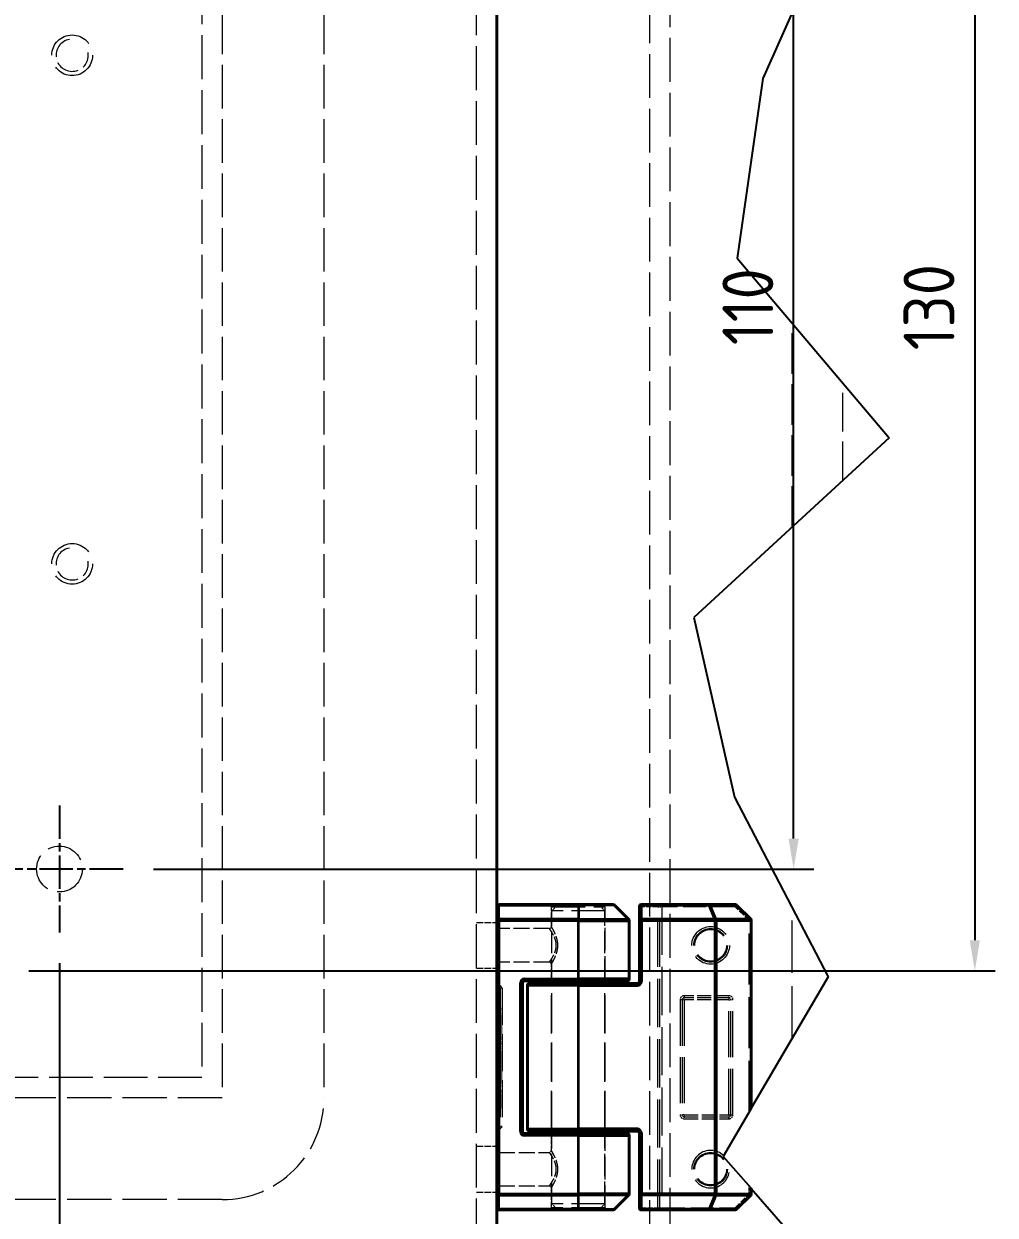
# Model space of a CAD drawing. Header units: millimetres. Extents: x 0 to 2523, y 0 to 1782.
# Drawn here: x 553.7 to 696.9, y 1369.2 to 1544.9 of the extents above; entities that cross this region are included whole.
import ezdxf

# ---------------------------------------------------------------- set-up
doc = ezdxf.new("R2010")
doc.units = ezdxf.units.MM
doc.header["$LTSCALE"] = 3
doc.linetypes.add('CHAIN', pattern=[0.3543, 0.2362, -0.0295, 0.0591, -0.0295])
doc.linetypes.add('DASHED', pattern=[0.2067, 0.1654, -0.0413])
for name, color, linetype, lineweight in [('가려진 것(ISO)', 2, 'DASHED', 18), ('가려진 좁은 것(ISO)', 2, 'DASHED', 18), ('가시적인 것(ISO)', 3, 'Continuous', 40), ('가시적인 좁은 것(ISO)', 3, 'Continuous', 35), ('끊기 선(JIS)', 7, 'Continuous', 25), ('중심 표식(ISO)', 1, 'Continuous', 25), ('치수(ISO)', 2, 'Continuous', 25)]:
    doc.layers.add(name, color=color, linetype=linetype, lineweight=lineweight)
doc.styles.add('치수 텍스트_PSTEK_POSCO', font='isocp.shx')
doc.dimstyles.new('치수_PSTEK_POSCO', dxfattribs={"dimscale": 3, "dimtxt": 2.5, "dimasz": 1.5, "dimexe": 1, "dimexo": 1.5, "dimgap": 1, "dimtad": 1, "dimrnd": 1e-08, "dimdsep": 46, "dimtxsty": '치수 텍스트_PSTEK_POSCO', "dimcen": 0.09, "dimdle": 10, "dimclrd": 7, "dimclre": 7, "dimclrt": 2, "dimadec": 1, "dimazin": 2, "dimtfac": 1, "dimtmove": 0, "dimatfit": 3, "dimfxl": 0, "dimtolj": 1, "dimlwd": -1, "dimlwe": -1, "dimarcsym": 0})

# ---------------------------------------------------------------- blocks, each defined once
blk = doc.blocks.new('*D82')
at = {"layer": 'Defpoints', "color": 0}
for p in [(549.92, 1600.21), (549.92, 1405.21), (693.87, 1405.21)]:
    blk.add_point(p, dxfattribs=at)
at = {"layer": '치수(ISO)', "color": 7}
for p, q in [((554.42, 1600.21), (696.87, 1600.21)), ((693.87, 1595.71), (693.87, 1409.71)), ((554.42, 1405.21), (696.87, 1405.21))]:
    blk.add_line(p, q, dxfattribs=at)
for points in [[(693.12, 1595.71), (694.62, 1595.71), (693.87, 1600.21)], [(693.12, 1409.71), (694.62, 1409.71), (693.87, 1405.21)]]:
    blk.add_solid(points, dxfattribs=at)
at = {"layer": '치수(ISO)', "color": 2, "insert": (687.12, 1496.71), "char_height": 7.5, "attachment_point": 4, "rotation": 90, "style": '치수 텍스트_PSTEK_POSCO'}
blk.add_mtext('\\A1;130', dxfattribs=at)
blk = doc.blocks.new('*D83')
at = {"layer": 'Defpoints', "color": 0}
for p in [(294.92, 1410.84), (558.92, 1410.84), (558.92, 1306.02)]:
    blk.add_point(p, dxfattribs=at)
at = {"layer": '치수(ISO)', "color": 7}
for p, q in [((294.92, 1406.34), (294.92, 1303.02)), ((558.92, 1406.34), (558.92, 1303.02)), ((299.42, 1306.02), (554.42, 1306.02))]:
    blk.add_line(p, q, dxfattribs=at)
for points in [[(299.42, 1306.77), (299.42, 1305.27), (294.92, 1306.02)], [(554.42, 1306.77), (554.42, 1305.27), (558.92, 1306.02)]]:
    blk.add_solid(points, dxfattribs=at)
at = {"layer": '치수(ISO)', "color": 2, "insert": (420.73, 1312.77), "char_height": 7.5, "attachment_point": 4, "style": '치수 텍스트_PSTEK_POSCO'}
blk.add_mtext('\\A1;176', dxfattribs=at)
blk = doc.blocks.new('*D84')
at = {"layer": 'Defpoints', "color": 0}
for p in [(568.29, 1585.21), (667.16, 1585.21), (568.29, 1420.21)]:
    blk.add_point(p, dxfattribs=at)
at = {"layer": '치수(ISO)', "color": 7}
for p, q in [((572.79, 1585.21), (670.16, 1585.21)), ((667.16, 1424.71), (667.16, 1580.71)), ((572.79, 1420.21), (670.16, 1420.21))]:
    blk.add_line(p, q, dxfattribs=at)
for points in [[(666.41, 1580.71), (667.91, 1580.71), (667.16, 1585.21)], [(666.41, 1424.71), (667.91, 1424.71), (667.16, 1420.21)]]:
    blk.add_solid(points, dxfattribs=at)
at = {"layer": '치수(ISO)', "color": 2, "insert": (660.41, 1497.46), "char_height": 7.5, "attachment_point": 4, "rotation": 90, "style": '치수 텍스트_PSTEK_POSCO'}
blk.add_mtext('\\A1;110', dxfattribs=at)

msp = doc.modelspace()

# ---------------------------------------------------------------- linework, layer by layer
at = {"layer": '가려진 것(ISO)', "ltscale": 12.978402}
msp.add_line((645.9194, 1669.1458), (645.9194, 1315.0379), dxfattribs=at)
at = {"layer": '가려진 것(ISO)', "ltscale": 13.020302}
msp.add_line((648.9194, 1663.8793), (648.9194, 1316.7021), dxfattribs=at)
at = {"layer": '가려진 것(ISO)', "ltscale": 13.049678}
msp.add_line((620.4194, 1348.965), (620.4194, 1656.465), dxfattribs=at)
at = {"layer": '가려진 것(ISO)', "ltscale": 12.928949}
for p, q in [((582.9194, 1618.965), (582.9194, 1386.465)), ((597.9194, 1618.965), (597.9194, 1386.465))]:
    msp.add_line(p, q, dxfattribs=at)
at = {"layer": '가려진 것(ISO)', "ltscale": 13.045131}
msp.add_line((579.9194, 1615.965), (579.9194, 1389.465), dxfattribs=at)
at = {"layer": '가려진 것(ISO)', "ltscale": 12.130647}
msp.add_line((666.9194, 1470.6549), (666.9194, 1500.7437), dxfattribs=at)
at = {"layer": '가려진 것(ISO)', "ltscale": 11.554523}
msp.add_line((674.4194, 1477.5511), (674.4194, 1491.8811), dxfattribs=at)
at = {"layer": '가려진 것(ISO)', "ltscale": 1.856998}
msp.add_line((631.4444, 1411.7399), (631.4444, 1414.665), dxfattribs=at)
at = {"layer": '가려진 것(ISO)', "ltscale": 0.673328}
for p, q in [((632.2694, 1414.815), (631.5194, 1414.0649)), ((638.5694, 1414.815), (639.3194, 1414.0649))]:
    msp.add_line(p, q, dxfattribs=at)
at = {"layer": '가려진 것(ISO)', "ltscale": 6.282838}
msp.add_line((638.5694, 1414.815), (632.2694, 1414.815), dxfattribs=at)
at = {"layer": '가려진 것(ISO)', "ltscale": 6.761573}
for p, q in [((639.3944, 1404.015), (639.3944, 1414.665)), ((639.3944, 1370.265), (639.3944, 1380.915))]:
    msp.add_line(p, q, dxfattribs=at)
at = {"layer": '가려진 것(ISO)', "ltscale": 14.320271}
msp.add_line((647.4194, 1370.265), (647.4194, 1414.665), dxfattribs=at)
at = {"layer": '가려진 것(ISO)', "ltscale": 15.592821}
msp.add_line((666.9194, 1395.2265), (666.9194, 1414.5647), dxfattribs=at)
at = {"layer": '가려진 것(ISO)', "ltscale": 9.879222}
for p, q in [((639.3194, 1414.0649), (631.5194, 1414.0649)), ((639.3194, 1370.865), (631.5194, 1370.865))]:
    msp.add_line(p, q, dxfattribs=at)
at = {"layer": '가려진 것(ISO)', "ltscale": 6.571091}
for p, q in [((631.5194, 1403.715), (631.5194, 1414.0649)), ((639.3194, 1403.715), (639.3194, 1414.0649))]:
    msp.add_line(p, q, dxfattribs=at)
at = {"layer": '가려진 것(ISO)', "ltscale": 1.904597}
for p, q in [((620.4194, 1412.34), (623.4194, 1412.34)), ((620.4194, 1405.59), (623.4194, 1405.59)), ((620.4194, 1379.34), (623.4194, 1379.34)), ((620.4194, 1372.59), (623.4194, 1372.59))]:
    msp.add_line(p, q, dxfattribs=at)
at = {"layer": '가려진 것(ISO)', "ltscale": 4.714087}
for p, q in [((631.1445, 1411.44), (623.7194, 1411.44)), ((631.1445, 1406.49), (623.7194, 1406.49))]:
    msp.add_line(p, q, dxfattribs=at)
at = {"layer": '가려진 것(ISO)', "ltscale": 1.380822}
msp.add_line((631.4444, 1404.015), (631.4444, 1406.19), dxfattribs=at)
at = {"layer": '가려진 것(ISO)', "ltscale": 0.095135}
for p, q in [((623.7194, 1402.965), (623.8694, 1402.965)), ((623.7194, 1381.965), (623.8694, 1381.965))]:
    msp.add_line(p, q, dxfattribs=at)
at = {"layer": '가려진 것(ISO)', "ltscale": 10.965973}
msp.add_line((624.1694, 1402.665), (624.1694, 1382.265), dxfattribs=at)
at = {"layer": '가려진 것(ISO)', "ltscale": 11.369134}
for p, q in [((631.4444, 1381.89), (631.4444, 1403.04)), ((639.3944, 1381.89), (639.3944, 1403.04))]:
    msp.add_line(p, q, dxfattribs=at)
at = {"layer": '가려진 것(ISO)', "ltscale": 11.691663}
for p, q in [((631.5194, 1381.59), (631.5194, 1403.34)), ((639.3194, 1381.59), (639.3194, 1403.34))]:
    msp.add_line(p, q, dxfattribs=at)
at = {"layer": '가려진 것(ISO)', "ltscale": 13.66715}
for p, q in [((650.7194, 1400.94), (650.7194, 1383.99)), ((657.9194, 1383.99), (657.9194, 1400.94))]:
    msp.add_line(p, q, dxfattribs=at)
at = {"layer": '가려진 것(ISO)', "ltscale": 4.190233}
for p, q in [((657.6194, 1401.24), (651.0194, 1401.24)), ((651.0194, 1383.69), (657.6194, 1383.69))]:
    msp.add_line(p, q, dxfattribs=at)
at = {"layer": '가려진 것(ISO)', "ltscale": 0.19037}
for p, q in [((624.1694, 1399.665), (623.8694, 1399.665)), ((624.1694, 1399.3837), (623.8694, 1399.3837)), ((624.1694, 1398.915), (623.8694, 1398.915)), ((624.1694, 1398.6337), (623.8694, 1398.6337)), ((624.1694, 1398.54), (623.8694, 1398.54)), ((624.1694, 1398.4931), (623.8694, 1398.4931)), ((624.1694, 1398.3525), (623.8694, 1398.3525)), ((624.1694, 1398.3056), (623.8694, 1398.3056)), ((624.1694, 1398.2587), (623.8694, 1398.2587)), ((624.1694, 1398.2118), (623.8694, 1398.2118)), ((624.1694, 1398.1181), (623.8694, 1398.1181)), ((624.1694, 1397.9775), (623.8694, 1397.9775)), ((624.1694, 1397.9306), (623.8694, 1397.9306)), ((624.1694, 1397.79), (623.8694, 1397.79)), ((624.1694, 1397.7431), (623.8694, 1397.7431)), ((624.1694, 1397.6025), (623.8694, 1397.6025)), ((624.1694, 1397.5556), (623.8694, 1397.5556)), ((624.1694, 1397.5087), (623.8694, 1397.5087)), ((624.1694, 1397.4618), (623.8694, 1397.4618)), ((624.1694, 1397.415), (623.8694, 1397.415)), ((624.1694, 1397.3681), (623.8694, 1397.3681)), ((624.1694, 1397.2743), (623.8694, 1397.2743)), ((624.1694, 1397.2275), (623.8694, 1397.2275)), ((624.1694, 1397.1806), (623.8694, 1397.1806)), ((624.1694, 1397.1337), (623.8694, 1397.1337)), ((624.1694, 1397.04), (623.8694, 1397.04)), ((624.1694, 1396.9931), (623.8694, 1396.9931)), ((624.1694, 1396.8056), (623.8694, 1396.8056)), ((624.1694, 1396.6181), (623.8694, 1396.6181)), ((624.1694, 1396.5243), (623.8694, 1396.5243)), ((624.1694, 1396.4306), (623.8694, 1396.4306)), ((624.1694, 1396.3837), (623.8694, 1396.3837)), ((624.1694, 1396.29), (623.8694, 1396.29)), ((624.1694, 1396.1962), (623.8694, 1396.1962)), ((624.1694, 1396.1493), (623.8694, 1396.1493)), ((624.1694, 1396.0556), (623.8694, 1396.0556)), ((624.1694, 1396.0087), (623.8694, 1396.0087)), ((624.1694, 1395.915), (623.8694, 1395.915)), ((624.1694, 1395.8681), (623.8694, 1395.8681)), ((624.1694, 1395.7743), (623.8694, 1395.7743)), ((624.1694, 1395.4931), (623.8694, 1395.4931)), ((624.1694, 1395.3056), (623.8694, 1395.3056)), ((624.1694, 1395.2118), (623.8694, 1395.2118)), ((624.1694, 1395.0243), (623.8694, 1395.0243)), ((624.1694, 1394.7431), (623.8694, 1394.7431)), ((624.1694, 1394.6493), (623.8694, 1394.6493)), ((624.1694, 1394.6025), (623.8694, 1394.6025)), ((624.1694, 1394.4618), (623.8694, 1394.4618)), ((624.1694, 1394.3681), (623.8694, 1394.3681)), ((624.1694, 1393.9931), (623.8694, 1393.9931)), ((624.1694, 1393.7118), (623.8694, 1393.7118)), ((624.1694, 1393.3368), (623.8694, 1393.3368)), ((624.1694, 1393.29), (623.8694, 1393.29)), ((624.1694, 1393.1962), (623.8694, 1393.1962)), ((624.1694, 1393.0556), (623.8694, 1393.0556)), ((624.1694, 1393.0087), (623.8694, 1393.0087)), ((624.1694, 1392.915), (623.8694, 1392.915)), ((624.1694, 1392.8212), (623.8694, 1392.8212)), ((624.1694, 1392.7743), (623.8694, 1392.7743)), ((624.1694, 1392.5868), (623.8694, 1392.5868)), ((624.1694, 1392.3993), (623.8694, 1392.3993)), ((624.1694, 1392.3525), (623.8694, 1392.3525)), ((624.1694, 1392.2587), (623.8694, 1392.2587)), ((624.1694, 1392.2118), (623.8694, 1392.2118)), ((624.1694, 1392.165), (623.8694, 1392.165)), ((624.1694, 1392.1181), (623.8694, 1392.1181)), ((624.1694, 1392.0712), (623.8694, 1392.0712)), ((624.1694, 1392.0243), (623.8694, 1392.0243)), ((624.1694, 1391.9775), (623.8694, 1391.9775)), ((624.1694, 1391.8837), (623.8694, 1391.8837)), ((624.1694, 1391.8368), (623.8694, 1391.8368)), ((624.1694, 1391.79), (623.8694, 1391.79)), ((624.1694, 1391.7431), (623.8694, 1391.7431)), ((624.1694, 1391.6962), (623.8694, 1391.6962)), ((624.1694, 1391.6493), (623.8694, 1391.6493)), ((624.1694, 1391.6025), (623.8694, 1391.6025)), ((624.1694, 1391.5087), (623.8694, 1391.5087)), ((624.1694, 1391.4618), (623.8694, 1391.4618)), ((624.1694, 1391.415), (623.8694, 1391.415)), ((624.1694, 1391.3681), (623.8694, 1391.3681)), ((624.1694, 1391.2743), (623.8694, 1391.2743)), ((624.1694, 1391.2275), (623.8694, 1391.2275)), ((624.1694, 1391.1806), (623.8694, 1391.1806)), ((624.1694, 1391.1337), (623.8694, 1391.1337)), ((624.1694, 1391.0868), (623.8694, 1391.0868)), ((624.1694, 1391.04), (623.8694, 1391.04)), ((624.1694, 1390.9931), (623.8694, 1390.9931)), ((624.1694, 1390.9462), (623.8694, 1390.9462)), ((624.1694, 1390.8525), (623.8694, 1390.8525)), ((624.1694, 1390.8056), (623.8694, 1390.8056)), ((624.1694, 1390.7587), (623.8694, 1390.7587)), ((624.1694, 1390.7118), (623.8694, 1390.7118)), ((624.1694, 1390.665), (623.8694, 1390.665)), ((624.1694, 1390.5712), (623.8694, 1390.5712)), ((624.1694, 1390.5243), (623.8694, 1390.5243)), ((624.1694, 1390.3368), (623.8694, 1390.3368)), ((624.1694, 1390.2431), (623.8694, 1390.2431)), ((624.1694, 1390.1493), (623.8694, 1390.1493)), ((624.1694, 1390.1025), (623.8694, 1390.1025)), ((624.1694, 1390.0556), (623.8694, 1390.0556)), ((624.1694, 1390.0087), (623.8694, 1390.0087)), ((624.1694, 1389.9618), (623.8694, 1389.9618)), ((624.1694, 1389.915), (623.8694, 1389.915)), ((624.1694, 1389.8681), (623.8694, 1389.8681)), ((624.1694, 1389.8212), (623.8694, 1389.8212)), ((624.1694, 1389.7275), (623.8694, 1389.7275)), ((624.1694, 1389.6806), (623.8694, 1389.6806)), ((624.1694, 1389.6337), (623.8694, 1389.6337)), ((624.1694, 1389.54), (623.8694, 1389.54)), ((624.1694, 1389.4462), (623.8694, 1389.4462)), ((624.1694, 1389.3993), (623.8694, 1389.3993)), ((624.1694, 1389.3525), (623.8694, 1389.3525)), ((624.1694, 1389.165), (623.8694, 1389.165)), ((624.1694, 1389.1181), (623.8694, 1389.1181)), ((624.1694, 1389.0243), (623.8694, 1389.0243)), ((624.1694, 1388.9306), (623.8694, 1388.9306)), ((624.1694, 1388.8837), (623.8694, 1388.8837)), ((624.1694, 1388.7431), (623.8694, 1388.7431)), ((624.1694, 1388.6493), (623.8694, 1388.6493)), ((624.1694, 1388.6025), (623.8694, 1388.6025)), ((624.1694, 1388.2743), (623.8694, 1388.2743)), ((624.1694, 1387.6181), (623.8694, 1387.6181)), ((624.1694, 1387.5712), (623.8694, 1387.5712)), ((624.1694, 1387.4306), (623.8694, 1387.4306)), ((624.1694, 1387.2431), (623.8694, 1387.2431)), ((624.1694, 1387.1493), (623.8694, 1387.1493)), ((624.1694, 1386.915), (623.8694, 1386.915)), ((624.1694, 1386.7743), (623.8694, 1386.7743)), ((624.1694, 1386.7275), (623.8694, 1386.7275)), ((624.1694, 1386.6337), (623.8694, 1386.6337)), ((624.1694, 1386.4931), (623.8694, 1386.4931)), ((624.1694, 1386.4462), (623.8694, 1386.4462)), ((624.1694, 1386.3525), (623.8694, 1386.3525)), ((624.1694, 1386.2587), (623.8694, 1386.2587)), ((624.1694, 1386.2118), (623.8694, 1386.2118)), ((624.1694, 1386.1181), (623.8694, 1386.1181)), ((624.1694, 1386.0243), (623.8694, 1386.0243)), ((624.1694, 1385.8368), (623.8694, 1385.8368)), ((624.1694, 1385.6493), (623.8694, 1385.6493)), ((624.1694, 1385.6025), (623.8694, 1385.6025)), ((624.1694, 1385.415), (623.8694, 1385.415)), ((624.1694, 1385.3681), (623.8694, 1385.3681)), ((624.1694, 1385.2743), (623.8694, 1385.2743)), ((624.1694, 1385.2275), (623.8694, 1385.2275)), ((624.1694, 1385.1806), (623.8694, 1385.1806)), ((624.1694, 1384.9931), (623.8694, 1384.9931)), ((624.1694, 1384.9462), (623.8694, 1384.9462))]:
    msp.add_line(p, q, dxfattribs=at)
at = {"layer": '가려진 것(ISO)', "ltscale": 12.969769}
msp.add_line((579.9194, 1389.465), (201.9194, 1389.465), dxfattribs=at)
at = {"layer": '가려진 것(ISO)', "ltscale": 13.175637}
for p, q in [((582.9194, 1386.465), (198.9194, 1386.465)), ((582.9194, 1371.465), (198.9194, 1371.465))]:
    msp.add_line(p, q, dxfattribs=at)
at = {"layer": '가려진 것(ISO)', "ltscale": 1.380832}
msp.add_line((631.4444, 1378.7399), (631.4444, 1380.915), dxfattribs=at)
at = {"layer": '가려진 것(ISO)', "ltscale": 6.57109}
for p, q in [((631.5194, 1370.865), (631.5194, 1381.215)), ((639.3194, 1370.865), (639.3194, 1381.215))]:
    msp.add_line(p, q, dxfattribs=at)
at = {"layer": '가려진 것(ISO)', "ltscale": 4.71407}
msp.add_line((623.7194, 1378.44), (631.1445, 1378.44), dxfattribs=at)
at = {"layer": '가려진 것(ISO)', "ltscale": 4.714071}
msp.add_line((623.7194, 1373.49), (631.1445, 1373.49), dxfattribs=at)
at = {"layer": '가려진 것(ISO)', "ltscale": 1.857007}
msp.add_line((631.4444, 1370.265), (631.4444, 1373.19), dxfattribs=at)
at = {"layer": '가려진 것(ISO)', "ltscale": 0.673329}
for p, q in [((632.2694, 1370.115), (631.5194, 1370.865)), ((638.5694, 1370.115), (639.3194, 1370.865))]:
    msp.add_line(p, q, dxfattribs=at)
at = {"layer": '가려진 것(ISO)', "ltscale": 6.282835}
msp.add_line((638.5694, 1370.115), (632.2694, 1370.115), dxfattribs=at)
at = {"layer": '가려진 것(ISO)', "ltscale": 15.198803}
for centre in [(560.7944, 1540.215), (560.7944, 1465.215)]:
    msp.add_circle(centre, 3, dxfattribs=at)
at = {"layer": '가려진 것(ISO)', "ltscale": 11.399102}
msp.add_circle((558.9194, 1420.215), 3.375, dxfattribs=at)
at = {"layer": '가려진 것(ISO)', "ltscale": 12.539013}
for centre in [(654.9194, 1408.965), (654.9194, 1375.965)]:
    msp.add_circle(centre, 2.475, dxfattribs=at)
at = {"layer": '가려진 것(ISO)', "ltscale": 7.099656}
for centre in [(560.7944, 1540.215), (560.7944, 1465.215)]:
    msp.add_arc(centre, 2.373, 100, 10, dxfattribs=at)
at = {"layer": '가려진 것(ISO)', "ltscale": 0.299089}
for centre, start, end in [((631.1444, 1414.665), 0, 90), ((639.6944, 1414.665), 90, 180), ((647.7194, 1414.665), 90, 180), ((623.7194, 1411.74), 180, 270), ((623.7194, 1406.19), 90, 180), ((631.1444, 1404.015), 270, 0), ((639.6944, 1404.015), 180, 270), ((623.7194, 1403.265), 180, 270), ((623.8694, 1402.665), 0, 90), ((631.1444, 1403.04), 0, 90), ((639.6944, 1403.04), 90, 180), ((651.0194, 1400.94), 90, 180), ((657.6194, 1400.94), 0, 90), ((651.0194, 1383.99), 180, 270), ((657.6194, 1383.99), 270, 0), ((623.7194, 1381.665), 90, 180), ((623.8694, 1382.265), 270, 0), ((631.1444, 1381.89), 270, 0), ((631.1444, 1380.915), 0, 90), ((639.6944, 1381.89), 180, 270), ((639.6944, 1380.915), 90, 180), ((623.7194, 1378.74), 180, 270), ((623.7194, 1373.19), 90, 180), ((631.1444, 1370.265), 270, 0), ((639.6944, 1370.265), 180, 270), ((647.7194, 1370.265), 180, 270)]:
    msp.add_arc(centre, 0.3, start, end, dxfattribs=at)
at = {"layer": '가려진 것(ISO)', "ltscale": 12.665669}
msp.add_arc((582.9194, 1386.465), 15, 270, 0, dxfattribs=at)
at = {"layer": '가려진 것(ISO)', "ltscale": 0.299074}
msp.add_open_spline([(631.1444, 1411.44), (631.1765, 1411.44), (631.209, 1411.4452), (631.2697, 1411.4655), (631.2986, 1411.4807), (631.3497, 1411.5188), (631.3724, 1411.5423), (631.4088, 1411.5946), (631.423, 1411.6241), (631.4402, 1411.6822), (631.4444, 1411.7112), (631.4444, 1411.74)], degree=3, knots=[0, 0, 0, 0, 0.006421037, 0.006421037, 0.0127920387, 0.0127920387, 0.0191648297, 0.0191648297, 0.025537558, 0.025537558, 0.0312860612, 0.0312860612, 0.0312860612, 0.0312860612], dxfattribs=at)
at = {"layer": '가려진 것(ISO)'}
for points in [[(631.1444, 1406.49), (631.1444, 1406.49), (631.1444, 1406.49), (631.1444, 1406.49)], [(631.4444, 1406.19), (631.4444, 1406.19), (631.4444, 1406.19), (631.4444, 1406.19)], [(631.1444, 1373.49), (631.1444, 1373.49), (631.1444, 1373.49), (631.1444, 1373.49)]]:
    msp.add_open_spline(points, degree=3, dxfattribs=at)
at = {"layer": '가려진 것(ISO)', "ltscale": 0.299076}
msp.add_open_spline([(631.4444, 1406.19), (631.4444, 1406.2221), (631.4391, 1406.2546), (631.4189, 1406.3152), (631.4037, 1406.3442), (631.3655, 1406.3952), (631.342, 1406.4179), (631.2897, 1406.4543), (631.2603, 1406.4685), (631.2022, 1406.4857), (631.1732, 1406.49), (631.1444, 1406.49)], degree=3, knots=[0, 0, 0, 0, 0.0064210381, 0.0064210381, 0.0127920403, 0.0127920403, 0.0191648304, 0.0191648304, 0.0255375569, 0.0255375569, 0.0312862255, 0.0312862255, 0.0312862255, 0.0312862255], dxfattribs=at)
at = {"layer": '가려진 것(ISO)', "ltscale": 0.299082}
msp.add_open_spline([(631.1444, 1378.44), (631.1765, 1378.44), (631.209, 1378.4452), (631.2697, 1378.4655), (631.2986, 1378.4807), (631.3497, 1378.5188), (631.3724, 1378.5423), (631.4088, 1378.5946), (631.423, 1378.6241), (631.4402, 1378.6822), (631.4444, 1378.7112), (631.4444, 1378.74)], degree=3, knots=[0, 0, 0, 0, 0.0064210258, 0.0064210258, 0.0127920248, 0.0127920248, 0.019164823, 0.019164823, 0.0255375638, 0.0255375638, 0.0312868579, 0.0312868579, 0.0312868579, 0.0312868579], dxfattribs=at)
at = {"layer": '가려진 것(ISO)', "ltscale": 0.299079}
msp.add_open_spline([(631.4444, 1373.19), (631.4444, 1373.2221), (631.4391, 1373.2546), (631.4189, 1373.3152), (631.4037, 1373.3442), (631.3655, 1373.3952), (631.342, 1373.4179), (631.2897, 1373.4543), (631.2603, 1373.4685), (631.2022, 1373.4857), (631.1732, 1373.49), (631.1444, 1373.49)], degree=3, knots=[0, 0, 0, 0, 0.0064210313, 0.0064210313, 0.0127920334, 0.0127920334, 0.0191648315, 0.0191648315, 0.0255375666, 0.0255375666, 0.0312865551, 0.0312865551, 0.0312865551, 0.0312865551], dxfattribs=at)
at = {"layer": '가려진 것(ISO)', "ltscale": 2.57844e-05}
msp.add_open_spline([(631.4444, 1373.19), (631.4444, 1373.19), (631.4444, 1373.19), (631.4444, 1373.19)], degree=3, dxfattribs=at)
at = {"layer": '가려진 좁은 것(ISO)', "ltscale": 10.069207}
for p, q in [((631.4444, 1414.665), (639.3944, 1414.665)), ((639.3944, 1370.265), (631.4444, 1370.265))]:
    msp.add_line(p, q, dxfattribs=at)
at = {"layer": '가려진 좁은 것(ISO)', "ltscale": 0.299089}
for p, q in [((644.7194, 1414.665), (644.4194, 1414.665)), ((647.1194, 1414.665), (647.1194, 1414.965)), ((647.1194, 1414.665), (647.4194, 1414.665)), ((647.4194, 1414.665), (647.7194, 1414.665)), ((647.7194, 1414.965), (647.7194, 1414.665)), ((658.5452, 1414.965), (658.5452, 1414.665)), ((658.7573, 1414.8771), (658.5452, 1414.665)), ((660.8315, 1412.8028), (660.6194, 1412.5907)), ((623.7194, 1402.665), (623.4194, 1402.665)), ((623.8694, 1402.965), (623.8694, 1402.665)), ((623.8694, 1402.665), (624.1694, 1402.665)), ((650.7194, 1400.94), (650.4194, 1400.94)), ((650.7194, 1400.94), (651.0194, 1400.94)), ((651.0194, 1401.54), (651.0194, 1401.24)), ((651.0194, 1400.94), (651.0194, 1401.24)), ((657.6194, 1401.24), (657.6194, 1401.54)), ((657.6194, 1401.24), (657.6194, 1400.94)), ((657.6194, 1400.94), (657.9194, 1400.94)), ((658.2194, 1400.94), (657.9194, 1400.94)), ((650.4194, 1383.99), (650.7194, 1383.99)), ((651.0194, 1383.99), (650.7194, 1383.99)), ((651.0194, 1383.69), (651.0194, 1383.99)), ((651.0194, 1383.69), (651.0194, 1383.39)), ((657.6194, 1383.99), (657.6194, 1383.69)), ((657.9194, 1383.99), (657.6194, 1383.99)), ((657.6194, 1383.39), (657.6194, 1383.69)), ((657.9194, 1383.99), (658.2194, 1383.99)), ((623.4194, 1382.265), (623.7194, 1382.265)), ((623.8694, 1382.265), (623.8694, 1381.965)), ((624.1694, 1382.265), (623.8694, 1382.265)), ((660.8315, 1372.1271), (660.6194, 1372.3392)), ((644.4194, 1370.265), (644.7194, 1370.265)), ((647.1194, 1369.965), (647.1194, 1370.265)), ((647.4194, 1370.265), (647.1194, 1370.265)), ((647.4194, 1370.265), (647.7194, 1370.265)), ((647.7194, 1370.265), (647.7194, 1369.965)), ((658.5452, 1369.965), (658.5452, 1370.265)), ((658.5452, 1370.265), (658.7573, 1370.0528))]:
    msp.add_line(p, q, dxfattribs=at)
at = {"layer": '가려진 좁은 것(ISO)', "ltscale": 1.523657}
for p, q in [((647.1194, 1414.665), (644.7194, 1414.665)), ((644.7194, 1370.265), (647.1194, 1370.265))]:
    msp.add_line(p, q, dxfattribs=at)
at = {"layer": '가려진 좁은 것(ISO)', "ltscale": 14.320271}
for p, q in [((647.1194, 1370.265), (647.1194, 1414.665)), ((647.7194, 1414.665), (647.7194, 1370.265))]:
    msp.add_line(p, q, dxfattribs=at)
at = {"layer": '가려진 좁은 것(ISO)', "ltscale": 6.873147}
for p, q in [((658.5452, 1414.665), (647.7194, 1414.665)), ((647.7194, 1370.265), (658.5452, 1370.265))]:
    msp.add_line(p, q, dxfattribs=at)
at = {"layer": '가려진 좁은 것(ISO)', "ltscale": 1.862346}
for p, q in [((660.6194, 1412.5907), (658.5452, 1414.665)), ((658.5452, 1370.265), (660.6194, 1372.3392))]:
    msp.add_line(p, q, dxfattribs=at)
at = {"layer": '가려진 좁은 것(ISO)', "ltscale": 15.13536}
msp.add_line((660.6194, 1384.4344), (660.6194, 1412.5907), dxfattribs=at)
at = {"layer": '가려진 좁은 것(ISO)', "ltscale": 0.095135}
for p, q in [((623.7194, 1402.665), (623.8694, 1402.665)), ((623.7194, 1382.265), (623.8694, 1382.265))]:
    msp.add_line(p, q, dxfattribs=at)
at = {"layer": '가려진 좁은 것(ISO)', "ltscale": 10.965973}
msp.add_line((623.8694, 1402.665), (623.8694, 1382.265), dxfattribs=at)
at = {"layer": '가려진 좁은 것(ISO)', "ltscale": 13.66715}
for p, q in [((650.4194, 1400.94), (650.4194, 1383.99)), ((651.0194, 1400.94), (651.0194, 1383.99)), ((657.6194, 1383.99), (657.6194, 1400.94)), ((658.2194, 1383.99), (658.2194, 1400.94))]:
    msp.add_line(p, q, dxfattribs=at)
at = {"layer": '가려진 좁은 것(ISO)', "ltscale": 4.190233}
for p, q in [((657.6194, 1401.54), (651.0194, 1401.54)), ((657.6194, 1400.94), (651.0194, 1400.94)), ((651.0194, 1383.99), (657.6194, 1383.99)), ((651.0194, 1383.39), (657.6194, 1383.39))]:
    msp.add_line(p, q, dxfattribs=at)
at = {"layer": '가려진 좁은 것(ISO)', "ltscale": 0.704279}
msp.add_line((660.6194, 1372.3392), (660.6194, 1373.4487), dxfattribs=at)
at = {"layer": '가려진 좁은 것(ISO)', "ltscale": 14.058893}
msp.add_circle((654.9194, 1408.965), 2.775, dxfattribs=at)
at = {"layer": '가려진 좁은 것(ISO)', "ltscale": 11.801929}
for centre in [(654.9194, 1408.965), (654.9194, 1375.965)]:
    msp.add_circle(centre, 2.3295, dxfattribs=at)
at = {"layer": '가려진 좁은 것(ISO)', "ltscale": 0.164536}
for centre, start, end in [((632.1675, 1408.965), 0.000011, 0.000011), ((632.1675, 1375.965), 0.00005, 0.00005)]:
    msp.add_arc(centre, 0.3, start, end, dxfattribs=at)
at = {"layer": '가려진 좁은 것(ISO)', "ltscale": 0.598278}
for centre, start, end in [((651.0194, 1400.94), 90, 180), ((657.6194, 1400.94), 0, 90), ((651.0194, 1383.99), 180, 270), ((657.6194, 1383.99), 270, 0)]:
    msp.add_arc(centre, 0.6, start, end, dxfattribs=at)
at = {"layer": '가려진 좁은 것(ISO)', "ltscale": 13.152925}
msp.add_arc((654.9194, 1375.965), 2.775, 46.119156, 22.92043, dxfattribs=at)
at = {"layer": '가려진 좁은 것(ISO)', "ltscale": 2.570484}
msp.add_open_spline([(632.1675, 1408.965), (632.1675, 1409.0309), (632.165, 1409.0976), (632.1598, 1409.1652), (632.1545, 1409.2328), (632.1466, 1409.3013), (632.136, 1409.3695), (632.1255, 1409.4377), (632.1123, 1409.5056), (632.097, 1409.572), (632.0818, 1409.6384), (632.0644, 1409.7033), (632.046, 1409.7651), (632.0276, 1409.8268), (632.0082, 1409.8855), (631.9872, 1409.9441), (631.9662, 1410.0027), (631.9435, 1410.0612), (631.9181, 1410.1224), (631.8926, 1410.1837), (631.8643, 1410.2475), (631.8338, 1410.3121), (631.8034, 1410.3766), (631.7707, 1410.4419), (631.736, 1410.5079), (631.7012, 1410.5739), (631.6644, 1410.6405), (631.6258, 1410.7074), (631.5872, 1410.7742), (631.5468, 1410.8413), (631.5058, 1410.907), (631.4648, 1410.9728), (631.4231, 1411.0373), (631.3821, 1411.099), (631.3411, 1411.1607), (631.3008, 1411.2193), (631.2655, 1411.2702), (631.2301, 1411.321), (631.1995, 1411.3637), (631.1785, 1411.3929), (631.1574, 1411.422), (631.1459, 1411.438), (631.1445, 1411.4398), (631.1445, 1411.4399), (631.1444, 1411.44), (631.1444, 1411.44)], degree=3, knots=[0, 0, 0, 0, 0.035714286, 0.035714286, 0.035714286, 0.071428571, 0.071428571, 0.071428571, 0.107142857, 0.107142857, 0.107142857, 0.142857143, 0.142857143, 0.142857143, 0.178571429, 0.178571429, 0.178571429, 0.214285714, 0.214285714, 0.214285714, 0.25, 0.25, 0.25, 0.285714286, 0.285714286, 0.285714286, 0.321428571, 0.321428571, 0.321428571, 0.357142857, 0.357142857, 0.357142857, 0.392857143, 0.392857143, 0.392857143, 0.428571429, 0.428571429, 0.428571429, 0.464285714, 0.464285714, 0.464285714, 0.5, 0.5, 0.5, 0.502303722, 0.502303722, 0.502303722, 0.502303722], dxfattribs=at)
at = {"layer": '가려진 좁은 것(ISO)', "ltscale": 2.753332}
msp.add_open_spline([(632.3957, 1408.965), (632.3957, 1409.039), (632.3934, 1409.1136), (632.3885, 1409.1893), (632.3836, 1409.2651), (632.3763, 1409.3419), (632.3664, 1409.4184), (632.3566, 1409.4949), (632.3444, 1409.571), (632.3302, 1409.6455), (632.316, 1409.7199), (632.2999, 1409.7927), (632.2828, 1409.8619), (632.2657, 1409.9312), (632.2476, 1409.997), (632.2281, 1410.0627), (632.2085, 1410.1285), (632.1875, 1410.1941), (632.1638, 1410.2627), (632.1402, 1410.3313), (632.1138, 1410.4029), (632.0855, 1410.4753), (632.0572, 1410.5477), (632.0268, 1410.6209), (631.9945, 1410.6949), (631.9622, 1410.7688), (631.9279, 1410.8436), (631.892, 1410.9185), (631.8561, 1410.9935), (631.8186, 1411.0686), (631.7805, 1411.1424), (631.7423, 1411.2161), (631.7035, 1411.2885), (631.6654, 1411.3576), (631.6273, 1411.4268), (631.59, 1411.4927), (631.557, 1411.5496), (631.524, 1411.6065), (631.4956, 1411.6544), (631.4761, 1411.6872), (631.4566, 1411.72), (631.4458, 1411.7377), (631.4445, 1411.7398), (631.4445, 1411.7399), (631.4444, 1411.74), (631.4444, 1411.74)], degree=3, knots=[0, 0, 0, 0, 0.035714286, 0.035714286, 0.035714286, 0.071428571, 0.071428571, 0.071428571, 0.107142857, 0.107142857, 0.107142857, 0.142857143, 0.142857143, 0.142857143, 0.178571429, 0.178571429, 0.178571429, 0.214285714, 0.214285714, 0.214285714, 0.25, 0.25, 0.25, 0.285714286, 0.285714286, 0.285714286, 0.321428571, 0.321428571, 0.321428571, 0.357142857, 0.357142857, 0.357142857, 0.392857143, 0.392857143, 0.392857143, 0.428571429, 0.428571429, 0.428571429, 0.464285714, 0.464285714, 0.464285714, 0.5, 0.5, 0.5, 0.502295932, 0.502295932, 0.502295932, 0.502295932], dxfattribs=at)
at = {"layer": '가려진 좁은 것(ISO)', "ltscale": 2.570459}
msp.add_open_spline([(631.1444, 1406.49), (631.1444, 1406.49), (631.1532, 1406.5021), (631.1704, 1406.5258), (631.1891, 1406.5516), (631.2176, 1406.5913), (631.2519, 1406.6403), (631.2862, 1406.6893), (631.3262, 1406.7473), (631.3674, 1406.8089), (631.4086, 1406.8705), (631.451, 1406.9356), (631.4928, 1407.0021), (631.5346, 1407.0686), (631.5758, 1407.1365), (631.6152, 1407.2043), (631.6547, 1407.2722), (631.6925, 1407.34), (631.7281, 1407.4072), (631.7638, 1407.4743), (631.7972, 1407.5408), (631.8285, 1407.6066), (631.8598, 1407.6723), (631.8888, 1407.7373), (631.915, 1407.8), (631.9412, 1407.8627), (631.9646, 1407.923), (631.986, 1407.9825), (632.0074, 1408.042), (632.0269, 1408.1008), (632.0452, 1408.1621), (632.0635, 1408.2235), (632.0808, 1408.2875), (632.0961, 1408.3537), (632.1114, 1408.4199), (632.1247, 1408.4882), (632.1355, 1408.5569), (632.1462, 1408.6256), (632.1543, 1408.6946), (632.1596, 1408.7628), (632.1649, 1408.831), (632.1675, 1408.8983), (632.1675, 1408.965)], degree=3, knots=[0.502666002, 0.502666002, 0.502666002, 0.502666002, 0.535714286, 0.535714286, 0.535714286, 0.571428571, 0.571428571, 0.571428571, 0.607142857, 0.607142857, 0.607142857, 0.642857143, 0.642857143, 0.642857143, 0.678571429, 0.678571429, 0.678571429, 0.714285714, 0.714285714, 0.714285714, 0.75, 0.75, 0.75, 0.785714286, 0.785714286, 0.785714286, 0.821428571, 0.821428571, 0.821428571, 0.857142857, 0.857142857, 0.857142857, 0.892857143, 0.892857143, 0.892857143, 0.928571429, 0.928571429, 0.928571429, 0.964285714, 0.964285714, 0.964285714, 1, 1, 1, 1], dxfattribs=at)
at = {"layer": '가려진 좁은 것(ISO)', "ltscale": 2.7533}
msp.add_open_spline([(631.4444, 1406.19), (631.4444, 1406.19), (631.4526, 1406.2034), (631.4686, 1406.2302), (631.4859, 1406.2592), (631.5124, 1406.3038), (631.5444, 1406.3586), (631.5763, 1406.4134), (631.6135, 1406.4786), (631.6518, 1406.5476), (631.6901, 1406.6167), (631.7295, 1406.6897), (631.7684, 1406.7643), (631.8072, 1406.8388), (631.8455, 1406.9149), (631.8822, 1406.991), (631.9189, 1407.0671), (631.9541, 1407.1431), (631.9872, 1407.2184), (632.0203, 1407.2937), (632.0515, 1407.3682), (632.0805, 1407.442), (632.1096, 1407.5157), (632.1366, 1407.5886), (632.1609, 1407.6589), (632.1853, 1407.7291), (632.207, 1407.7967), (632.227, 1407.8635), (632.2469, 1407.9302), (632.265, 1407.9961), (632.282, 1408.0649), (632.2991, 1408.1337), (632.3151, 1408.2055), (632.3293, 1408.2797), (632.3435, 1408.3539), (632.356, 1408.4305), (632.3659, 1408.5075), (632.3759, 1408.5846), (632.3834, 1408.662), (632.3884, 1408.7384), (632.3933, 1408.8148), (632.3957, 1408.8901), (632.3957, 1408.965)], degree=3, knots=[0.502658788, 0.502658788, 0.502658788, 0.502658788, 0.535714286, 0.535714286, 0.535714286, 0.571428571, 0.571428571, 0.571428571, 0.607142857, 0.607142857, 0.607142857, 0.642857143, 0.642857143, 0.642857143, 0.678571429, 0.678571429, 0.678571429, 0.714285714, 0.714285714, 0.714285714, 0.75, 0.75, 0.75, 0.785714286, 0.785714286, 0.785714286, 0.821428571, 0.821428571, 0.821428571, 0.857142857, 0.857142857, 0.857142857, 0.892857143, 0.892857143, 0.892857143, 0.928571429, 0.928571429, 0.928571429, 0.964285714, 0.964285714, 0.964285714, 1, 1, 1, 1], dxfattribs=at)
at = {"layer": '가려진 좁은 것(ISO)', "ltscale": 2.570483}
msp.add_open_spline([(632.1675, 1375.965), (632.1675, 1376.0319), (632.1649, 1376.0996), (632.1595, 1376.1682), (632.1541, 1376.2367), (632.146, 1376.3061), (632.1351, 1376.3751), (632.1243, 1376.4442), (632.1108, 1376.5128), (632.0953, 1376.5793), (632.0799, 1376.6458), (632.0626, 1376.71), (632.0441, 1376.7716), (632.0256, 1376.8332), (632.006, 1376.8921), (631.9844, 1376.952), (631.9627, 1377.0118), (631.9391, 1377.0725), (631.9126, 1377.1355), (631.8862, 1377.1986), (631.8569, 1377.2639), (631.8253, 1377.33), (631.7938, 1377.396), (631.76, 1377.4628), (631.7241, 1377.5303), (631.6882, 1377.5977), (631.6501, 1377.6658), (631.6104, 1377.7339), (631.5706, 1377.802), (631.5292, 1377.8701), (631.4872, 1377.9367), (631.4452, 1378.0032), (631.4027, 1378.0683), (631.3615, 1378.1298), (631.3203, 1378.1913), (631.2805, 1378.2488), (631.2467, 1378.297), (631.2129, 1378.3452), (631.1853, 1378.3837), (631.1676, 1378.408), (631.1522, 1378.4292), (631.1444, 1378.4399), (631.1444, 1378.44)], degree=3, knots=[0, 0, 0, 0, 0.035714286, 0.035714286, 0.035714286, 0.071428571, 0.071428571, 0.071428571, 0.107142857, 0.107142857, 0.107142857, 0.142857143, 0.142857143, 0.142857143, 0.178571429, 0.178571429, 0.178571429, 0.214285714, 0.214285714, 0.214285714, 0.25, 0.25, 0.25, 0.285714286, 0.285714286, 0.285714286, 0.321428571, 0.321428571, 0.321428571, 0.357142857, 0.357142857, 0.357142857, 0.392857143, 0.392857143, 0.392857143, 0.428571429, 0.428571429, 0.428571429, 0.464285714, 0.464285714, 0.464285714, 0.495418369, 0.495418369, 0.495418369, 0.495418369], dxfattribs=at)
at = {"layer": '가려진 좁은 것(ISO)', "ltscale": 2.75333}
msp.add_open_spline([(632.3957, 1375.965), (632.3957, 1376.0402), (632.3933, 1376.1159), (632.3883, 1376.1927), (632.3833, 1376.2695), (632.3757, 1376.3473), (632.3656, 1376.4247), (632.3555, 1376.5022), (632.343, 1376.5792), (632.3286, 1376.6537), (632.3143, 1376.7282), (632.2981, 1376.8002), (632.281, 1376.8693), (632.2638, 1376.9384), (632.2455, 1377.0045), (632.2254, 1377.0716), (632.2053, 1377.1386), (632.1834, 1377.2067), (632.1587, 1377.2774), (632.1341, 1377.348), (632.1069, 1377.4213), (632.0776, 1377.4954), (632.0483, 1377.5695), (632.0169, 1377.6443), (631.9835, 1377.7199), (631.9501, 1377.7956), (631.9147, 1377.8719), (631.8777, 1377.9483), (631.8407, 1378.0246), (631.8022, 1378.1009), (631.7632, 1378.1756), (631.7242, 1378.2503), (631.6846, 1378.3233), (631.6463, 1378.3921), (631.608, 1378.461), (631.571, 1378.5257), (631.5395, 1378.5796), (631.5081, 1378.6335), (631.4823, 1378.6767), (631.466, 1378.7041), (631.4517, 1378.728), (631.4444, 1378.74), (631.4444, 1378.74)], degree=3, knots=[0, 0, 0, 0, 0.035714286, 0.035714286, 0.035714286, 0.071428571, 0.071428571, 0.071428571, 0.107142857, 0.107142857, 0.107142857, 0.142857143, 0.142857143, 0.142857143, 0.178571429, 0.178571429, 0.178571429, 0.214285714, 0.214285714, 0.214285714, 0.25, 0.25, 0.25, 0.285714286, 0.285714286, 0.285714286, 0.321428571, 0.321428571, 0.321428571, 0.357142857, 0.357142857, 0.357142857, 0.392857143, 0.392857143, 0.392857143, 0.428571429, 0.428571429, 0.428571429, 0.464285714, 0.464285714, 0.464285714, 0.495426526, 0.495426526, 0.495426526, 0.495426526], dxfattribs=at)
at = {"layer": '가려진 좁은 것(ISO)', "ltscale": 2.570384}
msp.add_open_spline([(631.1444, 1373.49), (631.1444, 1373.49), (631.1446, 1373.4902), (631.1448, 1373.4905), (631.1473, 1373.4939), (631.16, 1373.5114), (631.1821, 1373.542), (631.2042, 1373.5726), (631.2356, 1373.6167), (631.2715, 1373.6684), (631.3074, 1373.7201), (631.3477, 1373.7791), (631.3887, 1373.8409), (631.4297, 1373.9027), (631.4713, 1373.9673), (631.5121, 1374.0331), (631.553, 1374.0988), (631.5931, 1374.1656), (631.6314, 1374.2322), (631.6697, 1374.2989), (631.7062, 1374.3653), (631.7407, 1374.431), (631.7751, 1374.4967), (631.8075, 1374.5617), (631.8376, 1374.6259), (631.8678, 1374.6901), (631.8958, 1374.7536), (631.921, 1374.8144), (631.9461, 1374.8752), (631.9685, 1374.9333), (631.9892, 1374.9916), (632.01, 1375.0499), (632.0293, 1375.1084), (632.0475, 1375.1699), (632.0657, 1375.2314), (632.0829, 1375.2959), (632.0979, 1375.3619), (632.113, 1375.4279), (632.126, 1375.4954), (632.1364, 1375.5631), (632.1468, 1375.6308), (632.1547, 1375.6988), (632.1598, 1375.766), (632.165, 1375.8331), (632.1675, 1375.8994), (632.1675, 1375.965)], degree=3, knots=[0.495788687, 0.495788687, 0.495788687, 0.495788687, 0.5, 0.5, 0.5, 0.535714286, 0.535714286, 0.535714286, 0.571428571, 0.571428571, 0.571428571, 0.607142857, 0.607142857, 0.607142857, 0.642857143, 0.642857143, 0.642857143, 0.678571429, 0.678571429, 0.678571429, 0.714285714, 0.714285714, 0.714285714, 0.75, 0.75, 0.75, 0.785714286, 0.785714286, 0.785714286, 0.821428571, 0.821428571, 0.821428571, 0.857142857, 0.857142857, 0.857142857, 0.892857143, 0.892857143, 0.892857143, 0.928571429, 0.928571429, 0.928571429, 0.964285714, 0.964285714, 0.964285714, 1, 1, 1, 1], dxfattribs=at)
at = {"layer": '가려진 좁은 것(ISO)', "ltscale": 2.753206}
msp.add_open_spline([(631.4444, 1373.19), (631.4444, 1373.19), (631.4445, 1373.1902), (631.4448, 1373.1906), (631.4471, 1373.1944), (631.459, 1373.2139), (631.4794, 1373.2483), (631.4999, 1373.2828), (631.5291, 1373.3322), (631.5626, 1373.39), (631.596, 1373.4478), (631.6335, 1373.5141), (631.6716, 1373.5835), (631.7097, 1373.6528), (631.7484, 1373.7252), (631.7864, 1373.7989), (631.8243, 1373.8726), (631.8616, 1373.9476), (631.8972, 1374.0223), (631.9329, 1374.097), (631.9668, 1374.1714), (631.9989, 1374.2451), (632.0309, 1374.3188), (632.061, 1374.3916), (632.089, 1374.4637), (632.1171, 1374.5357), (632.1431, 1374.6069), (632.1665, 1374.6751), (632.1899, 1374.7432), (632.2107, 1374.8083), (632.23, 1374.8737), (632.2493, 1374.939), (632.2672, 1375.0046), (632.2842, 1375.0736), (632.3011, 1375.1425), (632.317, 1375.2149), (632.331, 1375.2889), (632.3451, 1375.3629), (632.3571, 1375.4385), (632.3668, 1375.5145), (632.3765, 1375.5905), (632.3838, 1375.6667), (632.3886, 1375.742), (632.3934, 1375.8172), (632.3957, 1375.8914), (632.3957, 1375.965)], degree=3, knots=[0.495799361, 0.495799361, 0.495799361, 0.495799361, 0.5, 0.5, 0.5, 0.535714286, 0.535714286, 0.535714286, 0.571428571, 0.571428571, 0.571428571, 0.607142857, 0.607142857, 0.607142857, 0.642857143, 0.642857143, 0.642857143, 0.678571429, 0.678571429, 0.678571429, 0.714285714, 0.714285714, 0.714285714, 0.75, 0.75, 0.75, 0.785714286, 0.785714286, 0.785714286, 0.821428571, 0.821428571, 0.821428571, 0.857142857, 0.857142857, 0.857142857, 0.892857143, 0.892857143, 0.892857143, 0.928571429, 0.928571429, 0.928571429, 0.964285714, 0.964285714, 0.964285714, 1, 1, 1, 1], dxfattribs=at)
at = {"layer": '가시적인 것(ISO)'}
for p, q in [((623.4194, 1345.965), (623.4194, 1659.465)), ((623.7194, 1414.965), (635.4194, 1414.965)), ((640.5451, 1414.965), (635.4194, 1414.965)), ((640.7573, 1414.8771), (642.8315, 1412.8028)), ((644.4194, 1412.5907), (644.4194, 1414.665)), ((644.7194, 1414.965), (654.686, 1414.965)), ((654.686, 1414.965), (658.5452, 1414.965)), ((660.8315, 1412.8028), (658.7573, 1414.8771)), ((642.9194, 1404.015), (642.9194, 1412.5907)), ((644.4194, 1412.5907), (644.4194, 1403.64)), ((660.9194, 1412.5907), (660.9194, 1384.9483)), ((627.4694, 1403.715), (635.4194, 1403.715)), ((631.5194, 1403.34), (631.5194, 1403.715)), ((642.6194, 1403.715), (635.4194, 1403.715)), ((639.3194, 1403.34), (639.3194, 1403.715)), ((627.1694, 1381.515), (627.1694, 1403.415)), ((627.9194, 1381.89), (627.9194, 1403.04)), ((635.4194, 1403.34), (628.2194, 1403.34)), ((635.4194, 1403.34), (644.1194, 1403.34)), ((635.4194, 1381.215), (627.4694, 1381.215)), ((628.2194, 1381.59), (635.4194, 1381.59)), ((631.5194, 1381.215), (631.5194, 1381.59)), ((644.1194, 1381.59), (635.4194, 1381.59)), ((635.4194, 1381.215), (642.6194, 1381.215)), ((639.3194, 1381.215), (639.3194, 1381.59)), ((642.9194, 1372.3392), (642.9194, 1380.915)), ((644.4194, 1381.29), (644.4194, 1372.3392)), ((640.7573, 1370.0528), (642.8315, 1372.1271)), ((644.4194, 1370.265), (644.4194, 1372.3392)), ((660.8315, 1372.1271), (658.7573, 1370.0528)), ((660.9194, 1373.1054), (660.9194, 1372.3392)), ((635.4194, 1369.965), (623.7194, 1369.965)), ((635.4194, 1369.965), (640.5451, 1369.965)), ((654.686, 1369.965), (644.7194, 1369.965)), ((658.5452, 1369.965), (654.686, 1369.965))]:
    msp.add_line(p, q, dxfattribs=at)
for centre, start, end in [((623.7194, 1414.665), 90, 180), ((640.5451, 1414.665), 44.99999, 90), ((644.7194, 1414.665), 90, 180), ((658.5452, 1414.665), 45, 90), ((642.6194, 1412.5907), 0, 44.99999), ((660.6194, 1412.5907), 0, 45), ((627.4694, 1403.415), 90, 180), ((642.6194, 1404.015), 270, 0), ((644.1194, 1403.64), 270, 0), ((628.2194, 1403.04), 90, 180), ((627.4694, 1381.515), 180, 270), ((628.2194, 1381.89), 180, 270), ((642.6194, 1380.915), 0, 90), ((644.1194, 1381.29), 0, 90), ((642.6194, 1372.3392), 315.00001, 0), ((660.6194, 1372.3392), 315, 0), ((623.7194, 1370.265), 180, 270), ((644.7194, 1370.265), 180, 270), ((640.5451, 1370.265), 270, 315.00001), ((658.5452, 1370.265), 270, 315)]:
    msp.add_arc(centre, 0.3, start, end, dxfattribs=at)
at = {"layer": '가시적인 좁은 것(ISO)'}
for p, q in [((623.7194, 1414.965), (623.7194, 1414.8771)), ((623.7194, 1412.8028), (623.7194, 1414.8771)), ((623.7194, 1414.8771), (635.4194, 1414.8771)), ((635.4194, 1414.8771), (635.4194, 1414.965)), ((635.4194, 1414.8771), (635.4194, 1412.8028)), ((640.7573, 1414.8771), (635.4194, 1414.8771)), ((644.7194, 1414.965), (644.7194, 1414.8771)), ((644.7194, 1412.8028), (644.7194, 1414.8771)), ((644.7194, 1414.8771), (654.686, 1414.8771)), ((654.686, 1414.8771), (654.686, 1414.965)), ((655.5452, 1412.8028), (654.686, 1414.8771)), ((655.6952, 1412.8028), (654.836, 1414.8771)), ((654.836, 1414.8771), (658.6952, 1414.8771)), ((660.7694, 1412.8028), (658.6952, 1414.8771)), ((623.7194, 1412.5907), (623.4194, 1412.5907)), ((635.4194, 1412.8028), (623.7194, 1412.8028)), ((623.7194, 1412.8028), (623.7194, 1412.5907)), ((635.4194, 1412.5907), (623.7194, 1412.5907)), ((623.7194, 1412.5907), (623.7194, 1372.3392)), ((635.4194, 1412.8028), (635.4194, 1412.5907)), ((635.4194, 1412.8028), (642.8315, 1412.8028)), ((635.4194, 1404.015), (635.4194, 1412.5907)), ((635.4194, 1412.5907), (642.9194, 1412.5907)), ((644.7194, 1412.5907), (644.4194, 1412.5907)), ((644.7194, 1412.8028), (644.7194, 1412.5907)), ((655.5452, 1412.8028), (644.7194, 1412.8028)), ((655.5452, 1412.5907), (644.7194, 1412.5907)), ((644.7194, 1412.5907), (644.7194, 1403.64)), ((655.5452, 1412.8028), (655.5452, 1412.5907)), ((655.5452, 1412.5907), (655.5452, 1372.3392)), ((655.5452, 1412.5907), (655.7573, 1412.5907)), ((660.7694, 1412.8028), (655.6952, 1412.8028)), ((660.8315, 1412.5907), (655.7573, 1412.5907)), ((655.7573, 1412.5907), (655.7573, 1372.3392)), ((660.8315, 1412.5907), (660.8315, 1384.7978)), ((660.8315, 1412.5907), (660.9194, 1412.5907)), ((627.4694, 1404.015), (627.4694, 1403.715)), ((627.4694, 1404.015), (635.4194, 1404.015)), ((642.9194, 1404.015), (635.4194, 1404.015)), ((635.4194, 1403.715), (635.4194, 1404.015)), ((644.4194, 1403.64), (644.7194, 1403.64)), ((627.1694, 1403.415), (626.8694, 1403.415)), ((626.8694, 1381.515), (626.8694, 1403.415)), ((635.4194, 1403.04), (627.9194, 1403.04)), ((635.4194, 1403.04), (635.4194, 1403.34)), ((635.4194, 1403.04), (644.1194, 1403.04)), ((635.4194, 1381.89), (635.4194, 1403.04)), ((644.1194, 1403.04), (644.1194, 1403.34)), ((626.8694, 1381.515), (627.1694, 1381.515)), ((627.4694, 1381.215), (627.4694, 1380.915)), ((635.4194, 1380.915), (627.4694, 1380.915)), ((627.9194, 1381.89), (635.4194, 1381.89)), ((644.1194, 1381.89), (635.4194, 1381.89)), ((635.4194, 1381.89), (635.4194, 1381.59)), ((635.4194, 1381.215), (635.4194, 1380.915)), ((635.4194, 1372.3392), (635.4194, 1380.915)), ((635.4194, 1380.915), (642.9194, 1380.915)), ((644.1194, 1381.59), (644.1194, 1381.89)), ((644.7194, 1381.29), (644.4194, 1381.29)), ((644.7194, 1381.29), (644.7194, 1372.3392)), ((623.4194, 1372.3392), (623.7194, 1372.3392)), ((623.7194, 1372.3392), (635.4194, 1372.3392)), ((623.7194, 1372.3392), (623.7194, 1372.1271)), ((623.7194, 1370.0528), (623.7194, 1372.1271)), ((623.7194, 1372.1271), (635.4194, 1372.1271)), ((635.4194, 1372.1271), (635.4194, 1372.3392)), ((642.9194, 1372.3392), (635.4194, 1372.3392)), ((635.4194, 1370.0528), (635.4194, 1372.1271)), ((642.8315, 1372.1271), (635.4194, 1372.1271)), ((644.4194, 1372.3392), (644.7194, 1372.3392)), ((655.5452, 1372.3392), (644.7194, 1372.3392)), ((644.7194, 1372.3392), (644.7194, 1372.1271)), ((644.7194, 1370.0528), (644.7194, 1372.1271)), ((655.5452, 1372.1271), (644.7194, 1372.1271)), ((655.5452, 1372.1271), (654.686, 1370.0528)), ((655.6952, 1372.1271), (654.836, 1370.0528)), ((655.7573, 1372.3392), (655.5452, 1372.3392)), ((655.5452, 1372.3392), (655.5452, 1372.1271)), ((655.6952, 1372.1271), (660.7694, 1372.1271)), ((655.7573, 1372.3392), (660.8315, 1372.3392)), ((660.7694, 1372.1271), (658.6952, 1370.0528)), ((660.8315, 1373.206), (660.8315, 1372.3392)), ((660.9194, 1372.3392), (660.8315, 1372.3392)), ((623.7194, 1370.0528), (623.7194, 1369.965)), ((635.4194, 1370.0528), (623.7194, 1370.0528)), ((635.4194, 1370.0528), (635.4194, 1369.965)), ((635.4194, 1370.0528), (640.7573, 1370.0528)), ((654.686, 1370.0528), (644.7194, 1370.0528)), ((644.7194, 1370.0528), (644.7194, 1369.965)), ((654.686, 1369.965), (654.686, 1370.0528)), ((658.6952, 1370.0528), (654.836, 1370.0528))]:
    msp.add_line(p, q, dxfattribs=at)
for centre, start, end in [((627.4694, 1403.415), 90, 180), ((644.1194, 1403.64), 270, 0), ((627.4694, 1381.515), 180, 270), ((644.1194, 1381.29), 0, 90)]:
    msp.add_arc(centre, 0.6, start, end, dxfattribs=at)
for centre, major_axis, ratio, start_param, end_param in [((623.7194, 1414.665), (-0.3, 0), 0.70710678, 4.71238898, 6.28318531), ((644.7194, 1414.665), (-0.3, 0), 0.70710678, 4.71238898, 6.28318531), ((654.686, 1414.665), (0, 0.3), 0.70710678, 5.49778714, 6.28318531), ((654.686, 1414.665), (0.2772, 0.1148), 0.67859834, 0.74875372, 1.29678212), ((658.5452, 1414.665), (0, 0.3), 0.70710678, 5.49778714, 6.28318531), ((658.5452, 1414.665), (0.2121, 0.2121), 0.28108464, 0, 0.54802841), ((623.7194, 1412.5907), (-0.3, 0), 0.70710678, 4.71238898, 6.28318531), ((644.7194, 1412.5907), (-0.3, 0), 0.70710678, 4.71238898, 6.28318531), ((655.5452, 1412.5907), (0.2772, 0.1148), 0.67859834, 0.74875372, 1.29678212), ((655.5452, 1412.5907), (0, -0.3), 0.70710678, 1.57079633, 2.35619449), ((660.6194, 1412.5907), (0.2121, 0.2121), 0.28108464, 0, 0.54802841), ((660.6194, 1412.5907), (0, 0.3), 0.70710678, 4.71238898, 5.49778714), ((623.7194, 1372.3392), (-0.3, 0), 0.70710678, 0, 1.57079633), ((644.7194, 1372.3392), (-0.3, 0), 0.70710678, 0, 1.57079633), ((655.5452, 1372.3392), (-0.2772, 0.1148), 0.67859834, 1.84481053, 2.39283894), ((655.5452, 1372.3392), (0, -0.3), 0.70710678, 0.78539816, 1.57079633), ((660.6194, 1372.3392), (0, 0.3), 0.70710678, 3.92699082, 4.71238898), ((660.6194, 1372.3392), (0.2121, -0.2121), 0.28108464, 5.7351569, 6.28318531), ((623.7194, 1370.265), (-0.3, 0), 0.70710678, 0, 1.57079633), ((644.7194, 1370.265), (-0.3, 0), 0.70710678, 0, 1.57079633), ((654.686, 1370.265), (-0.2772, 0.1148), 0.67859834, 1.84481053, 2.39283894), ((654.686, 1370.265), (0, -0.3), 0.70710678, 0, 0.78539816), ((658.5452, 1370.265), (0, -0.3), 0.70710678, 0, 0.78539816), ((658.5452, 1370.265), (0.2121, -0.2121), 0.28108464, 5.7351569, 6.28318531)]:
    msp.add_ellipse(centre, major_axis=major_axis, ratio=ratio, start_param=start_param, end_param=end_param, dxfattribs=at)
at = {"layer": '끊기 선(JIS)'}
for p, q in [((674.3869, 1563.3029), (662.6201, 1536.8093)), ((662.6201, 1536.8093), (658.8192, 1510.3157)), ((658.8192, 1510.3157), (681.2393, 1483.8221)), ((681.2393, 1483.8221), (652.4264, 1457.3285)), ((652.4264, 1457.3285), (658.4517, 1430.8349)), ((658.4517, 1430.8349), (672.2402, 1404.3412)), ((672.2402, 1404.3412), (660.9194, 1384.9483)), ((660.8315, 1384.7978), (656.7744, 1377.8476)), ((660.8315, 1384.7978), (660.9194, 1384.9483)), ((656.7744, 1377.8476), (660.8315, 1373.206)), ((660.9194, 1373.1054), (660.8315, 1373.206)), ((660.9194, 1373.1054), (679.9319, 1351.354))]:
    msp.add_line(p, q, dxfattribs=at)
at = {"layer": '중심 표식(ISO)', "linetype": 'CHAIN', "ltscale": 6.944946}
for p, q in [((558.9194, 1429.59), (558.9194, 1410.84)), ((568.2944, 1420.215), (549.5444, 1420.215))]:
    msp.add_line(p, q, dxfattribs=at)

# ---------------------------------------------------------------- dimensions: what is measured, and where the dimension line sits
at = {"layer": '치수(ISO)', "color": 7}
for base, p1, p2, angle, picture, middle in [((693.8698, 1405.215), (549.9194, 1600.215), (549.9194, 1405.215), 90, '*D82', (693.8698, 1502.715)), ((667.1606, 1585.215), (568.2944, 1420.215), (568.2944, 1585.215), 90, '*D84', (667.1606, 1502.715)), ((558.9194, 1306.0197), (294.9194, 1410.84), (558.9194, 1410.84), 180, '*D83', (426.9194, 1306.0197))]:
    dim = msp.add_linear_dim(base=base, p1=p1, p2=p2, angle=angle, dimstyle='치수_PSTEK_POSCO', override={"dimdec": 2, "dimlfac": 0.666667, "dimtp": 0, "dimtm": 0, "dimtdec": 2, "dimtofl": 0, "dimatfit": 1}, dxfattribs=at)
    dim.commit()
    dim.dimension.update_dxf_attribs({"geometry": picture, "text_midpoint": middle, "dimtype": 160})

doc.saveas('drawing.dxf')
